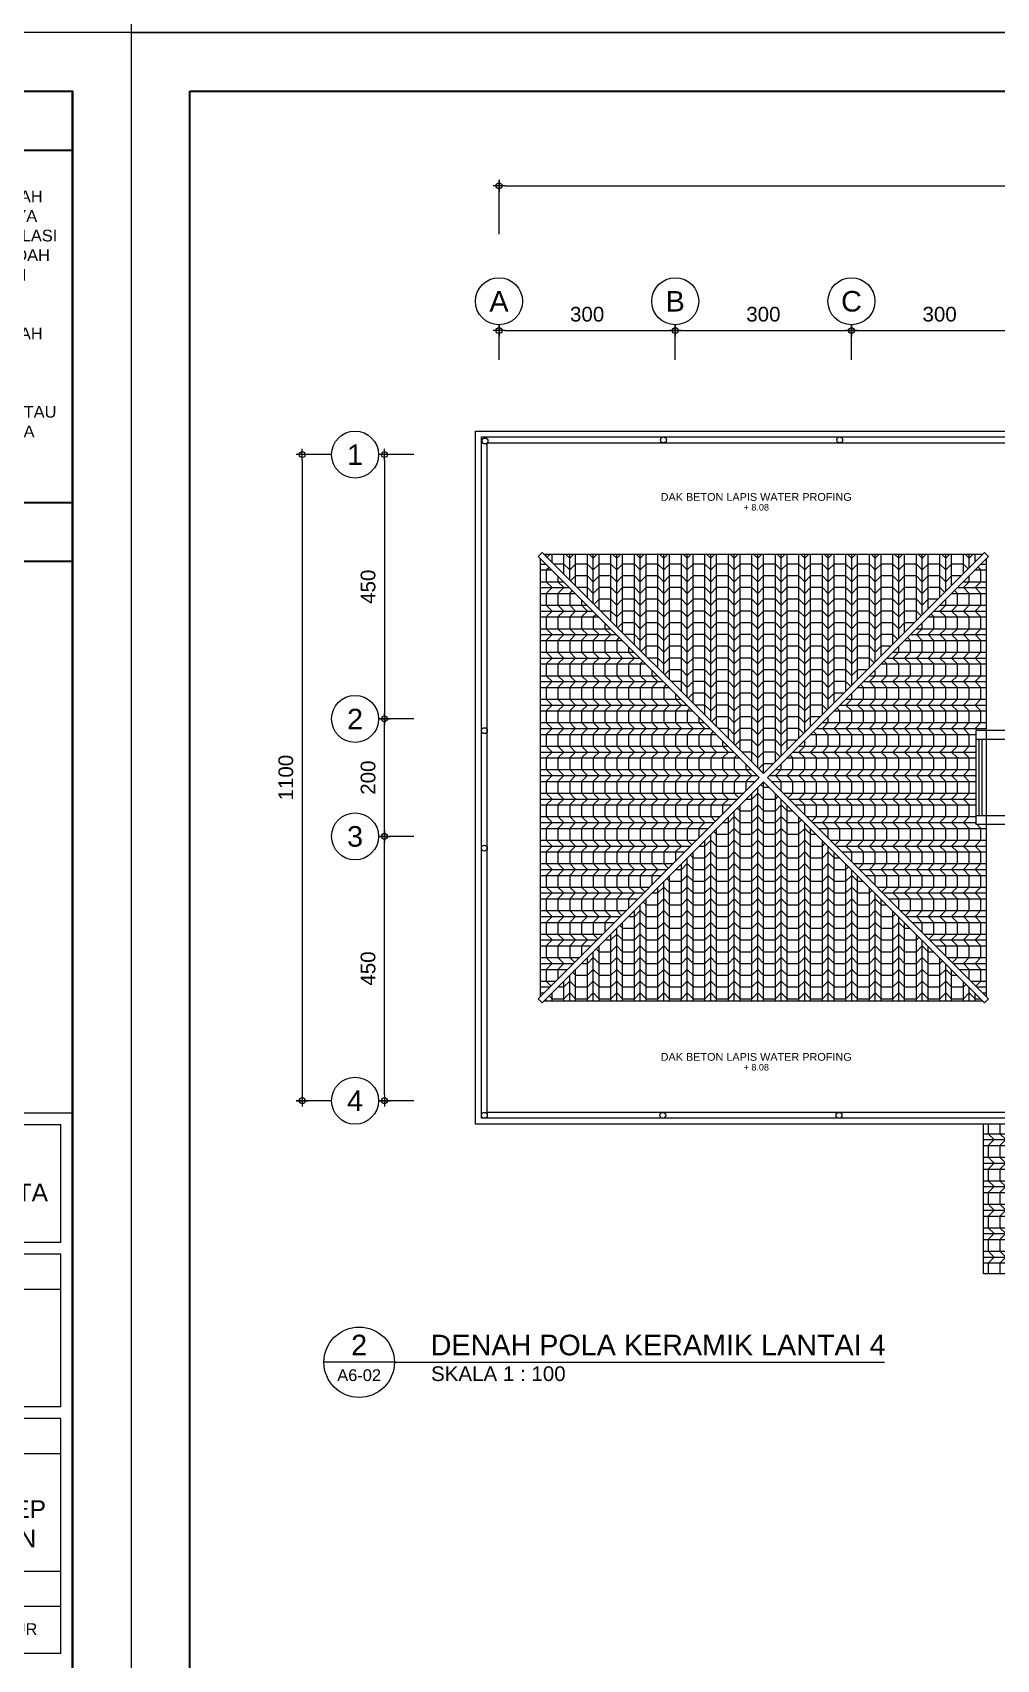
# Model space of a CAD drawing. Header units: millimetres. Extents: x -11 to 1625, y -267 to 180.
# Drawn here: x 993.53 to 1009.94, y 90.3 to 118 of the extents above; entities that cross this region are included whole.
import ezdxf
from ezdxf.enums import TextEntityAlignment as Align

# ---------------------------------------------------------------- set-up
doc = ezdxf.new("R2010")
doc.units = ezdxf.units.MM
for name, color, linetype, lineweight in [('ars', 11, 'Continuous', 5), ('atap', 7, 'Continuous', 20), ('dinding', 5, 'Continuous', 15), ('GRS KOP', 1, 'Continuous', 35), ('kop', 7, 'Continuous', 20), ('lan', 7, 'Continuous', 15), ('not', 7, 'Continuous', 20), ('SANITAIR', 4, 'Continuous', 5), ('u', 6, 'Continuous', 20)]:
    doc.layers.add(name, color=color, linetype=linetype, lineweight=lineweight)
doc.styles.add('BARU', font='complex.shx')
doc.styles.add('S', font='SIMPLEX', dxfattribs={"width": 1.1})
doc.styles.get("Standard").update_dxf_attribs({"font": 'ARIALUNI.TTF'})
doc.dimstyles.new('SK100', dxfattribs={"dimtxt": 0.25, "dimasz": 0.1, "dimexe": 0.1, "dimexo": 0, "dimgap": 0.15, "dimtad": 1, "dimdec": 0, "dimlfac": 100, "dimzin": 12, "dimdsep": 46, "dimtxsty": 'Standard', "dimblk": 'BULAT', "dimcen": 0.1, "dimclrd": 256, "dimclre": 256, "dimclrt": 256, "dimadec": 0, "dimazin": 3, "dimtfac": 1, "dimtdec": 0, "dimtofl": 0, "dimtmove": 0, "dimatfit": 3, "dimldrblk": 'BULAT', "dimfxl": 0, "dimtolj": 1, "dimtzin": 0, "dimlwd": -1, "dimlwe": -1, "dimarcsym": 0})

# ---------------------------------------------------------------- blocks, each defined once
blk = doc.blocks.new('Ndtpd')
blk.add_line((0.747, 0), (-0.747, 0))
blk.add_circle((0, 0), 0.747)
at = {"flags": 4}
for tag, height, p in [('NO', 0.5, (0, 0.148)), ('NOLBR', 0.3, (0, -0.398))]:
    blk.add_attdef(tag, text='', height=height, dxfattribs=at).set_placement(p, align=Align.CENTER)
for tag, p, height in [('NDTPD', (1.516, 0.148), 0.5), ('SKALA', (1.523, -0.398), 0.3)]:
    blk.add_attdef(tag, p, '', height=height, dxfattribs=at)
blk = doc.blocks.new('kop')
at = {"layer": 'GRS KOP'}
for p, q in [((83, 1), (83, 54)), ((73, 53), (83, 53)), ((73, 47), (83, 47)), ((73, 46), (83, 46))]:
    blk.add_line(p, q, dxfattribs=at)
blk.add_lwpolyline([(1, 54), (83, 54), (83, 1), (1, 1)], close=True, dxfattribs=at)
at = {"layer": 'kop', "color": 7}
for p, q in [((84, 55), (0, 55)), ((0, 55), (0, 0)), ((84, 55), (84, 0)), ((84, 55), (84, 0)), ((0, 0), (84, 0))]:
    blk.add_line(p, q, dxfattribs=at)
at = {"layer": 'kop'}
for p, q in [((83, 36.6), (73, 36.6)), ((82.8, 36.4), (73.2, 36.4)), ((82.8, 34.4), (82.8, 36.4)), ((82.8, 34.4), (73.2, 34.4)), ((82.8, 34.2), (73.2, 34.2)), ((82.8, 31.6), (82.8, 34.2)), ((82.8, 33.6), (73.2, 33.6)), ((82.8, 31.6), (73.2, 31.6)), ((82.8, 31.4), (73.2, 31.4)), ((82.8, 27.4), (82.8, 31.4)), ((82.8, 30.8), (73.2, 30.8)), ((82.8, 28.8), (73.2, 28.8)), ((82.8, 28.2), (73.2, 28.2)), ((82.8, 27.4), (73.2, 27.4))]:
    blk.add_line(p, q, dxfattribs=at)
for s, height, p in [('DAERAH KHUSUS IBUKOTA JAKARTA', 0.29998, (78.8, 35.25)), ('JALAN ARABIKA 3 PONDOK KOPI, DURENSAWIT, JAKARTA TIMUR', 0.2, (77.986, 27.8))]:
    blk.add_text(s, height=height, dxfattribs=at).set_placement(p, align=Align.MIDDLE)
at = {"layer": 'kop', "insert": (73.2, 49.875), "char_height": 0.2, "width": 9.6, "attachment_point": 4}
blk.add_mtext('\\pi-0.6,l0.6,t0.6;1.^IPENGESAHAN  DINAS PERUMAHAN DAN GEDUNG PEMERINTAH DAERAH KOTA ADMINISTRASI JAKARTA TIMUR ADALAH HANYA SEBATAS KONTROL TERHADAP KESESUAIAN DENGAN REGULASI PERIZINAN DAN PEMENUHAN TERHADAP STANDAR DAN KAIDAH TEKNIS PERENCANAAN YANG BERLAKU, SERTA PEMENUHAN TERHADAP KEBUTUHAN FUNGSI BANGUNAN.\\P\\P2.^IPENGESAHAN  DINAS PERUMAHAN DAN GEDUNG PEMERINTAH DAERAH KOTA ADMINISTRASI JAKARTA TIMUR, TIDAK MEMINDAHKAN TANGGUNG JAWAB PROFESI SEBAGAI KONSULTAN PERENCANA. TANGGUNG JAWAB PROFESI DAN RESIKO SANKSI APABILA TERJADI KEGAGALAN BANGUNAN ATAU KEGAGALAN PEKERJAAN KONSTRUKSI TETAP MELEKAT PADA TENAGA AHLI DAN BADAN USAHA KONSULTAN PERENCANA YANG MEMBUAT PRODUK PERENCANAAN.', dxfattribs=at)
at = {"layer": 'kop', "insert": (73.464, 30.51), "char_height": 0.3, "attachment_point": 1}
blk.add_mtext_dynamic_manual_height_columns('\\pi1.446;PERENCANAAN REHAB TOTAL \\P\\pi0.026798;KANTOR LURAH PONDOK KOPI BERKONSEP \\P\\pi0.21087;HEMAT ENERGI DAN RAMAH LINGKUNGAN', width=9.06362, gutter_width=1.5, heights=[0], dxfattribs=at)
at = {"layer": 'kop', "style": 'BARU', "flags": 4}
for p, height in [((73.8, 5.4), 0.35), ((80.303, 5.382), 0.25), ((73.8, 4.9), 0.35), ((80.303, 4.882), 0.25), ((73.8, 4.4), 0.35), ((80.303, 4.382), 0.25)]:
    blk.add_attdef('-', p, '', height=height, dxfattribs=at)
at = {"layer": 'kop', "flags": 4}
for tag, p in [('AR-00', (78.057, 2.648)), ('00', (81.238, 2.647))]:
    blk.add_attdef(tag, text='', height=0.35, dxfattribs=at).set_placement(p, align=Align.MIDDLE)
blk = doc.blocks.new('BULAT')
for p, q in [((-1, 0), (1, 0)), ((0, -1), (0, 1))]:
    blk.add_line(p, q)
blk.add_circle((0, 0), 0.5)
blk = doc.blocks.new('*D1116')
at = {"layer": 'Defpoints', "color": 0, "ltscale": 0.15}
for p in [(999.524, 104.314), (1000.024, 104.314), (1000.024, 99.814)]:
    blk.add_point(p, dxfattribs=at)
at = {"layer": 'u', "ltscale": 0.15}
for p, q in [((1000.024, 104.314), (999.424, 104.314)), ((999.524, 99.914), (999.524, 104.214)), ((1000.024, 99.814), (999.424, 99.814))]:
    blk.add_line(p, q, dxfattribs=at)
at = {"layer": 'u', "ltscale": 0.15, "xscale": 0.1, "yscale": 0.1, "zscale": 0.1}
for p, rotation in [((999.524, 104.314), 90), ((999.524, 99.814), 270)]:
    blk.add_blockref('BULAT', p, dxfattribs=dict(at, rotation=rotation))
at = {"layer": 'u', "ltscale": 0.15, "insert": (999.246, 102.064), "char_height": 0.25, "attachment_point": 5, "rotation": 90}
blk.add_mtext('\\A1;450', dxfattribs=at)
blk = doc.blocks.new('*D1117')
at = {"layer": 'Defpoints', "color": 0, "ltscale": 0.15}
for p in [(999.524, 106.314), (1000.024, 106.314), (1000.024, 104.314)]:
    blk.add_point(p, dxfattribs=at)
at = {"layer": 'u', "ltscale": 0.15}
for p, q in [((1000.024, 106.314), (999.424, 106.314)), ((999.524, 104.414), (999.524, 106.214)), ((1000.024, 104.314), (999.424, 104.314))]:
    blk.add_line(p, q, dxfattribs=at)
at = {"layer": 'u', "ltscale": 0.15, "xscale": 0.1, "yscale": 0.1, "zscale": 0.1}
for p, rotation in [((999.524, 106.314), 90), ((999.524, 104.314), 270)]:
    blk.add_blockref('BULAT', p, dxfattribs=dict(at, rotation=rotation))
at = {"layer": 'u', "ltscale": 0.15, "insert": (999.246, 105.314), "char_height": 0.25, "attachment_point": 5, "rotation": 90}
blk.add_mtext('\\A1;200', dxfattribs=at)
blk = doc.blocks.new('*D1118')
at = {"layer": 'Defpoints', "color": 0, "ltscale": 0.15}
for p in [(1000.024, 110.814), (999.524, 106.314), (1000.024, 106.314)]:
    blk.add_point(p, dxfattribs=at)
at = {"layer": 'u', "ltscale": 0.15}
for p, q in [((1000.024, 110.814), (999.424, 110.814)), ((999.524, 110.714), (999.524, 106.414)), ((1000.024, 106.314), (999.424, 106.314))]:
    blk.add_line(p, q, dxfattribs=at)
at = {"layer": 'u', "ltscale": 0.15, "xscale": 0.1, "yscale": 0.1, "zscale": 0.1}
for p, rotation in [((999.524, 110.814), 90), ((999.524, 106.314), 270)]:
    blk.add_blockref('BULAT', p, dxfattribs=dict(at, rotation=rotation))
at = {"layer": 'u', "ltscale": 0.15, "insert": (999.246, 108.564), "char_height": 0.25, "attachment_point": 5, "rotation": 90}
blk.add_mtext('\\A1;450', dxfattribs=at)
blk = doc.blocks.new('NAV')
blk.add_circle((0, -0.4), 0.4)
at = {"style": 'S', "width": 0.75, "flags": 4}
blk.add_attdef('AV', text='', height=0.3, dxfattribs=at).set_placement((0, -0.4), align=Align.MIDDLE)
blk = doc.blocks.new('*D1119')
at = {"layer": 'Defpoints', "color": 0, "ltscale": 0.15}
for p in [(998.624, 110.814), (998.124, 99.814), (998.624, 99.814)]:
    blk.add_point(p, dxfattribs=at)
at = {"layer": 'u', "ltscale": 0.15}
for p, q in [((998.624, 110.814), (998.024, 110.814)), ((998.124, 110.714), (998.124, 99.914)), ((998.624, 99.814), (998.024, 99.814))]:
    blk.add_line(p, q, dxfattribs=at)
at = {"layer": 'u', "ltscale": 0.15, "xscale": 0.1, "yscale": 0.1, "zscale": 0.1}
for p, rotation in [((998.124, 110.814), 90), ((998.124, 99.814), 270)]:
    blk.add_blockref('BULAT', p, dxfattribs=dict(at, rotation=rotation))
at = {"layer": 'u', "ltscale": 0.15, "insert": (997.846, 105.314), "char_height": 0.25, "attachment_point": 5, "rotation": 90}
blk.add_mtext('\\A1;1100', dxfattribs=at)
blk = doc.blocks.new('*D1139')
at = {"layer": 'Defpoints', "color": 0, "ltscale": 0.15}
for p in [(1004.474, 112.925), (1001.474, 112.425), (1004.474, 112.425)]:
    blk.add_point(p, dxfattribs=at)
at = {"layer": 'u', "ltscale": 0.15}
for p, q in [((1001.474, 112.425), (1001.474, 113.025)), ((1004.474, 112.425), (1004.474, 113.025)), ((1001.574, 112.925), (1004.374, 112.925))]:
    blk.add_line(p, q, dxfattribs=at)
at = {"layer": 'u', "ltscale": 0.15, "xscale": 0.1, "yscale": 0.1, "zscale": 0.1, "rotation": 180}
blk.add_blockref('BULAT', (1001.474, 112.925), dxfattribs=at)
at = {"layer": 'u', "ltscale": 0.15, "xscale": 0.1, "yscale": 0.1, "zscale": 0.1}
blk.add_blockref('BULAT', (1004.474, 112.925), dxfattribs=at)
at = {"layer": 'u', "ltscale": 0.15, "insert": (1002.974, 113.203), "char_height": 0.25, "attachment_point": 5}
blk.add_mtext('\\A1;300', dxfattribs=at)
blk = doc.blocks.new('*D1140')
at = {"layer": 'Defpoints', "color": 0, "ltscale": 0.15}
for p in [(1007.474, 112.925), (1004.474, 112.425), (1007.474, 112.425)]:
    blk.add_point(p, dxfattribs=at)
at = {"layer": 'u', "ltscale": 0.15}
for p, q in [((1004.474, 112.425), (1004.474, 113.025)), ((1007.474, 112.425), (1007.474, 113.025)), ((1004.574, 112.925), (1007.374, 112.925))]:
    blk.add_line(p, q, dxfattribs=at)
at = {"layer": 'u', "ltscale": 0.15, "xscale": 0.1, "yscale": 0.1, "zscale": 0.1, "rotation": 180}
blk.add_blockref('BULAT', (1004.474, 112.925), dxfattribs=at)
at = {"layer": 'u', "ltscale": 0.15, "xscale": 0.1, "yscale": 0.1, "zscale": 0.1}
blk.add_blockref('BULAT', (1007.474, 112.925), dxfattribs=at)
at = {"layer": 'u', "ltscale": 0.15, "insert": (1005.974, 113.203), "char_height": 0.25, "attachment_point": 5}
blk.add_mtext('\\A1;300', dxfattribs=at)
blk = doc.blocks.new('*D1141')
at = {"layer": 'Defpoints', "color": 0, "ltscale": 0.15}
for p in [(1010.474, 112.925), (1007.474, 112.425), (1010.474, 112.425)]:
    blk.add_point(p, dxfattribs=at)
at = {"layer": 'u', "ltscale": 0.15}
for p, q in [((1007.474, 112.425), (1007.474, 113.025)), ((1010.474, 112.425), (1010.474, 113.025)), ((1007.574, 112.925), (1010.374, 112.925))]:
    blk.add_line(p, q, dxfattribs=at)
at = {"layer": 'u', "ltscale": 0.15, "xscale": 0.1, "yscale": 0.1, "zscale": 0.1, "rotation": 180}
blk.add_blockref('BULAT', (1007.474, 112.925), dxfattribs=at)
at = {"layer": 'u', "ltscale": 0.15, "xscale": 0.1, "yscale": 0.1, "zscale": 0.1}
blk.add_blockref('BULAT', (1010.474, 112.925), dxfattribs=at)
at = {"layer": 'u', "ltscale": 0.15, "insert": (1008.974, 113.203), "char_height": 0.25, "attachment_point": 5}
blk.add_mtext('\\A1;300', dxfattribs=at)
blk = doc.blocks.new('*D1146')
at = {"layer": 'Defpoints', "color": 0, "ltscale": 0.15}
for p in [(1024.474, 115.391), (1001.474, 114.569), (1024.474, 114.619)]:
    blk.add_point(p, dxfattribs=at)
at = {"layer": 'u', "ltscale": 0.15}
for p, q in [((1001.474, 114.569), (1001.474, 115.491)), ((1001.574, 115.391), (1024.374, 115.391)), ((1024.474, 114.619), (1024.474, 115.491))]:
    blk.add_line(p, q, dxfattribs=at)
at = {"layer": 'u', "ltscale": 0.15, "xscale": 0.1, "yscale": 0.1, "zscale": 0.1, "rotation": 180}
blk.add_blockref('BULAT', (1001.474, 115.391), dxfattribs=at)
at = {"layer": 'u', "ltscale": 0.15, "xscale": 0.1, "yscale": 0.1, "zscale": 0.1}
blk.add_blockref('BULAT', (1024.474, 115.391), dxfattribs=at)
at = {"layer": 'u', "ltscale": 0.15, "insert": (1012.974, 115.669), "char_height": 0.25, "attachment_point": 5}
blk.add_mtext('\\A1;2300', dxfattribs=at)
blk = doc.blocks.new('D4')
at = {"layer": 'ars'}
h = blk.add_hatch(dxfattribs=at)
h.set_pattern_fill('PLENTONG', color=256, scale=0.1, angle=180)
h.set_pattern_definition([(270, (-49.22247, -23.45023), (0.4, -7e-17), []), (270, (-49.32247, -23.45023), (0.4, -7e-17), []), (270, (-49.42247, -23.45023), (0.4, -7e-17), []), (225, (-49.22247, -23.45023), (-4e-17, -0.2), [0.1414214, -0.4242641]), (315, (-49.42247, -23.45023), (4e-17, 0.2), [0.1414214, -0.4242641]), (180, (-49.42247, -23.45023), (-2e-17, -0.2), [0.2, -0.2])])
h.paths.add_polyline_path([(-10.229, 12.25), (-6.5, 8.521), (-2.771, 12.25)])
h = blk.add_hatch(dxfattribs=at)
h.set_pattern_fill('PLENTONG', color=256, scale=0.1, angle=270)
h.set_pattern_definition([(0, (-49.32247, -23.35023), (1e-16, 0.4), []), (0, (-49.32247, -23.45023), (1e-16, 0.4), []), (0, (-49.32247, -23.55023), (1e-16, 0.4), []), (315, (-49.32247, -23.35023), (0.2, -5e-17), [0.1414214, -0.424264]), (45, (-49.32247, -23.55023), (-0.2, 5e-17), [0.1414214, -0.424264]), (270, (-49.32247, -23.55023), (0.2, -4e-17), [0.2, -0.2])])
h.paths.add_polyline_path([(-10.3, 4.721), (-6.571, 8.45), (-10.3, 12.179)])
h = blk.add_hatch(dxfattribs=at)
h.set_pattern_fill('PLENTONG', color=256, scale=0.1, angle=90)
h.set_pattern_definition([(180, (-49.32247, -23.55023), (-5e-17, -0.4), []), (180, (-49.32247, -23.45023), (-5e-17, -0.4), []), (180, (-49.32247, -23.35023), (-5e-17, -0.4), []), (135, (-49.32247, -23.55023), (-0.2, 2e-17), [0.1414214, -0.4242641]), (225, (-49.32247, -23.35023), (0.2, -2e-17), [0.1414214, -0.4242641]), (90, (-49.32247, -23.35023), (-0.2, 1e-17), [0.2, -0.2])])
h.paths.add_polyline_path([(-6.429, 8.45), (-2.7, 4.721), (-2.7, 7.65), (-2.875, 7.65), (-2.875, 9.25), (-2.7, 9.25), (-2.7, 12.179)])
h = blk.add_hatch(dxfattribs=at)
h.set_pattern_fill('PLENTONG', color=256, scale=0.1)
h.set_pattern_definition([(90, (-49.42247, -23.45023), (-0.4, 2e-17), []), (90, (-49.32247, -23.45023), (-0.4, 2e-17), []), (90, (-49.22247, -23.45023), (-0.4, 2e-17), []), (45, (-49.42247, -23.45023), (1e-17, 0.2), [0.1414214, -0.424264]), (135, (-49.22247, -23.45023), (-1e-17, -0.2), [0.1414214, -0.424264]), (0, (-49.22247, -23.45023), (0, 0.2), [0.2, -0.2])])
h.paths.add_polyline_path([(-10.229, 4.65), (-2.771, 4.65), (-6.5, 8.379)])
h = blk.add_hatch(dxfattribs=at)
h.set_pattern_fill('PLENTONG', color=256, scale=0.1, angle=270)
h.set_pattern_definition([(0, (2, 2.85), (1e-16, 0.4), []), (0, (2, 2.75), (1e-16, 0.4), []), (0, (2, 2.65), (1e-16, 0.4), []), (315, (2, 2.85), (0.2, -5e-17), [0.141421, -0.424264]), (45, (2, 2.65), (-0.2, 5e-17), [0.141421, -0.424264]), (270, (2, 2.65), (0.2, -4e-17), [0.2, -0.2])])
h.paths.add_polyline_path([(-1.85, 2.075), (-1.85, 2.75), (-1.975, 2.75), (-1.975, 2.55), (-2.75, 2.55), (-2.75, 0), (-0.05, 0), (-0.05, 2.075)])
for centre in [(-11.238, 14.182), (-8.2, 14.2), (-5.2, 14.2), (-11.25, 9.25), (-11.25, 7.25), (-11.25, 2.7), (-8.212, 2.7), (-5.212, 2.7)]:
    blk.add_circle(centre, 0.05)
for points in [[(-2.825, 7.8), (-2.825, 9.1)], [(-2.775, 7.8), (-2.775, 9.1)]]:
    blk.add_lwpolyline(points, dxfattribs=at)
at = {"layer": 'atap', "linetype": 'Continuous'}
for p, q in [((-10.265, 12.285), (-10.335, 12.215)), ((-10.335, 12.215), (-6.571, 8.45)), ((-10.265, 12.285), (-6.5, 8.521)), ((-6.5, 8.521), (-2.735, 12.285)), ((-6.429, 8.45), (-2.665, 12.215)), ((-10.335, 4.685), (-6.571, 8.45)), ((-10.265, 4.615), (-6.5, 8.379)), ((-6.5, 8.379), (-2.735, 4.615)), ((-6.429, 8.45), (-2.665, 4.685))]:
    blk.add_line(p, q, dxfattribs=at)
at = {"layer": 'atap'}
for p, q in [((-2.665, 12.215), (-2.735, 12.285)), ((-10.265, 4.615), (-10.335, 4.685)), ((-2.735, 4.615), (-2.665, 4.685))]:
    blk.add_line(p, q, dxfattribs=at)
at = {"layer": 'atap', "linetype": 'Continuous'}
for points in [[(-2.771, 12.25), (-10.229, 12.25)], [(-10.3, 12.179), (-10.3, 4.721)], [(-2.7, 4.721), (-2.7, 12.179)], [(-10.229, 4.65), (-2.771, 4.65)]]:
    blk.add_lwpolyline(points, dxfattribs=at)
at = {"layer": 'dinding'}
for p, q in [((-11.4, 2.55), (-11.4, 14.35)), ((-11.4, 14.35), (-1.975, 14.35)), ((-11.3, 2.65), (-11.3, 14.25)), ((-11.3, 14.25), (-2.075, 14.25)), ((-1.975, 2.55), (-11.4, 2.55)), ((-2.075, 2.65), (-11.3, 2.65))]:
    blk.add_line(p, q, dxfattribs=at)
at = {"layer": 'lan'}
for p, q in [((-2.15, 9.25), (-2.875, 9.25)), ((-2.075, 9.1), (-2.875, 9.1)), ((-2.075, 7.8), (-2.875, 7.8)), ((-2.75, 0), (-2.75, 2.55)), ((2.75, 0), (-2.75, 0))]:
    blk.add_line(p, q, dxfattribs=at)
blk.add_lwpolyline([(-2.15, 7.65), (-2.875, 7.65), (-2.875, 9.25)], dxfattribs=at)
at = {"layer": 'SANITAIR'}
for p, q in [((-11.2, 2.75), (-11.2, 14.15)), ((-11.2, 14.15), (-2.15, 14.15)), ((-2, 2.75), (-11.2, 2.75))]:
    blk.add_line(p, q, dxfattribs=at)
blk = doc.blocks.new('NOTASI RUANG')
at = {"layer": 'not'}
for height, p in [(0.26, (-0.011, 0.3)), (0.175, (-0.009, -0.017))]:
    blk.add_attdef('RUANG', text='', height=height, dxfattribs=at).set_placement(p, align=Align.MIDDLE_CENTER)

msp = doc.modelspace()

# ---------------------------------------------------------------- linework, layer by layer
at = {"layer": 'not'}
msp.add_line((999.6938885, 95.3603685), (1008.0334112, 95.3603685), dxfattribs=at)

# ---------------------------------------------------------------- block references
msp.add_blockref('D4', (1012.4735618, 96.8636919))
ref = msp.add_blockref('NOTASI RUANG', (1005.8577098, 109.9260276), dxfattribs=dict(xscale=0.5572442899154866, yscale=0.5572442899154866, zscale=0.5572442899154866))
ref.add_attrib('RUANG', '+ 8.08', dxfattribs={"layer": 'not', "height": 0.1101454}).set_placement((1005.8528792, 109.9164096), align=Align.MIDDLE_CENTER)
ref.add_attrib('RUANG', 'DAK BETON LAPIS WATER PROFING', dxfattribs={"layer": 'not', "height": 0.132174482}).set_placement((1005.8514836, 110.0930824), align=Align.MIDDLE_CENTER)
ref = msp.add_blockref('NOTASI RUANG', (1005.8577098, 100.3923852), dxfattribs=dict(xscale=0.5572442899154866, yscale=0.5572442899154866, zscale=0.5572442899154866))
ref.add_attrib('RUANG', '+ 8.08', dxfattribs={"layer": 'not', "height": 0.1101454}).set_placement((1005.8528792, 100.3827673), align=Align.MIDDLE_CENTER)
ref.add_attrib('RUANG', 'DAK BETON LAPIS WATER PROFING', dxfattribs={"layer": 'not', "height": 0.132174482}).set_placement((1005.8514836, 100.55944), align=Align.MIDDLE_CENTER)
at = {"layer": 'kop'}
for p in [(995.214162, 118), (911.2141622, 63.0000005), (995.214162, 63)]:
    msp.add_blockref('kop', p, dxfattribs=at)
at = {"layer": 'not'}
ref = msp.add_blockref('NAV', (1001.4735618, 113.824799), dxfattribs=at)
ref.add_attrib('AV', 'A', dxfattribs={"layer": '0', "height": 0.35, "flags": 4}).set_placement((1001.4735618, 113.424799), align=Align.MIDDLE)
ref = msp.add_blockref('NAV', (1004.4735618, 113.824799), dxfattribs=at)
ref.add_attrib('AV', 'B', dxfattribs={"layer": '0', "height": 0.35, "flags": 4}).set_placement((1004.4735618, 113.424799), align=Align.MIDDLE)
ref = msp.add_blockref('NAV', (1007.4735618, 113.824799), dxfattribs=at)
ref.add_attrib('AV', 'C', dxfattribs={"layer": '0', "height": 0.35, "flags": 4}).set_placement((1007.4735618, 113.424799), align=Align.MIDDLE)
ref = msp.add_blockref('NAV', (999.0235618, 111.2136919), dxfattribs=at)
ref.add_attrib('AV', '1', dxfattribs={"layer": '0', "height": 0.35, "flags": 4}).set_placement((999.0235618, 110.8136919), align=Align.MIDDLE)
ref = msp.add_blockref('NAV', (999.0235618, 106.7136919), dxfattribs=at)
ref.add_attrib('AV', '2', dxfattribs={"layer": '0', "height": 0.35, "flags": 4}).set_placement((999.0235618, 106.3136919), align=Align.MIDDLE)
ref = msp.add_blockref('NAV', (999.0235618, 104.7136919), dxfattribs=at)
ref.add_attrib('AV', '3', dxfattribs={"layer": '0', "height": 0.35, "flags": 4}).set_placement((999.0235618, 104.3136919), align=Align.MIDDLE)
ref = msp.add_blockref('NAV', (999.0235618, 100.2136919), dxfattribs=at)
ref.add_attrib('AV', '4', dxfattribs={"layer": '0', "height": 0.35, "flags": 4}).set_placement((999.0235618, 99.8136919), align=Align.MIDDLE)
ref = msp.add_blockref('Ndtpd', (999.0938885, 95.3603685), dxfattribs=dict(at, xscale=0.803212851405533, yscale=0.803212851405533, zscale=0.803212851405533))
ref.add_attrib('NO', '2', dxfattribs={"layer": '0', "height": 0.35, "flags": 4}).set_placement((999.0935613, 95.4788943), align=Align.CENTER)
ref.add_attrib('NDTPD', 'DENAH POLA KERAMIK LANTAI 4', (1000.3115731, 95.4788943), dxfattribs={"layer": '0', "height": 0.35, "flags": 4})
ref.add_attrib('NOLBR', 'A6-02', dxfattribs={"layer": '0', "height": 0.2, "flags": 4}).set_placement((999.0935613, 95.0403986), align=Align.CENTER)
ref.add_attrib('SKALA', 'SKALA 1 : 100', (1000.3173732, 95.0403986), dxfattribs={"layer": '0', "height": 0.25, "flags": 4})

# ---------------------------------------------------------------- dimensions: what is measured, and where the dimension line sits
at = {"layer": 'u', "ltscale": 0.15}
for base, p1, p2, picture, middle in [((1024.4735618, 115.390938), (1001.4735618, 114.5686125), (1024.4735618, 114.6186125), '*D1146', (1012.9735618, 115.390938)), ((1004.4735618, 112.924799), (1001.4735618, 112.424799), (1004.4735618, 112.424799), '*D1139', (1002.9735618, 112.924799)), ((1007.4735618, 112.924799), (1004.4735618, 112.424799), (1007.4735618, 112.424799), '*D1140', (1005.9735618, 112.924799)), ((1010.4735618, 112.924799), (1007.4735618, 112.424799), (1010.4735618, 112.424799), '*D1141', (1008.9735618, 112.924799))]:
    dim = msp.add_linear_dim(base=base, p1=p1, p2=p2, dimstyle='SK100', dxfattribs=at)
    dim.commit()
    dim.dimension.update_dxf_attribs({"geometry": picture, "text_midpoint": middle, "dimtype": 160})
for base, p1, p2, angle, picture, middle in [((998.1235618, 99.8136919), (998.6235618, 110.8136919), (998.6235618, 99.8136919), 270, '*D1119', (998.1235618, 105.3136919)), ((999.5235618, 106.3136919), (1000.0235618, 110.8136919), (1000.0235618, 106.3136919), 270, '*D1118', (999.5235618, 108.5636919)), ((999.5235618, 106.3136919), (1000.0235618, 104.3136919), (1000.0235618, 106.3136919), 90, '*D1117', (999.5235618, 105.3136919)), ((999.5235618, 104.3136919), (1000.0235618, 99.8136919), (1000.0235618, 104.3136919), 90, '*D1116', (999.5235618, 102.0636919))]:
    dim = msp.add_linear_dim(base=base, p1=p1, p2=p2, angle=angle, dimstyle='SK100', dxfattribs=at)
    dim.commit()
    dim.dimension.update_dxf_attribs({"geometry": picture, "text_midpoint": middle, "dimtype": 160})

doc.saveas('drawing.dxf')
